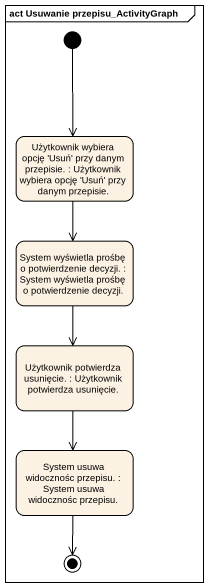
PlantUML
@startuml
mainframe act Usuwanie przepisu_ActivityGraph
hide empty description
state "Użytkownik wybiera opcję 'Usuń' przy danym przepisie. : Użytkownik wybiera opcję 'Usuń' przy danym przepisie." as Użytkownik_wybiera_opcję
state "System wyświetla prośbę o potwierdzenie decyzji. : System wyświetla prośbę o potwierdzenie decyzji." as System_wyświetla_prośbę_o
state "Użytkownik potwierdza usunięcie. : Użytkownik potwierdza usunięcie." as Użytkownik_potwierdza
state "System usuwa widocznośc przepisu. : System usuwa widocznośc przepisu." as System_usuwa_widocznośc
[*] --> Użytkownik_wybiera_opcję
Użytkownik_wybiera_opcję --> System_wyświetla_prośbę_o
System_wyświetla_prośbę_o --> Użytkownik_potwierdza
Użytkownik_potwierdza --> System_usuwa_widocznośc
System_usuwa_widocznośc --> [*]
@enduml
